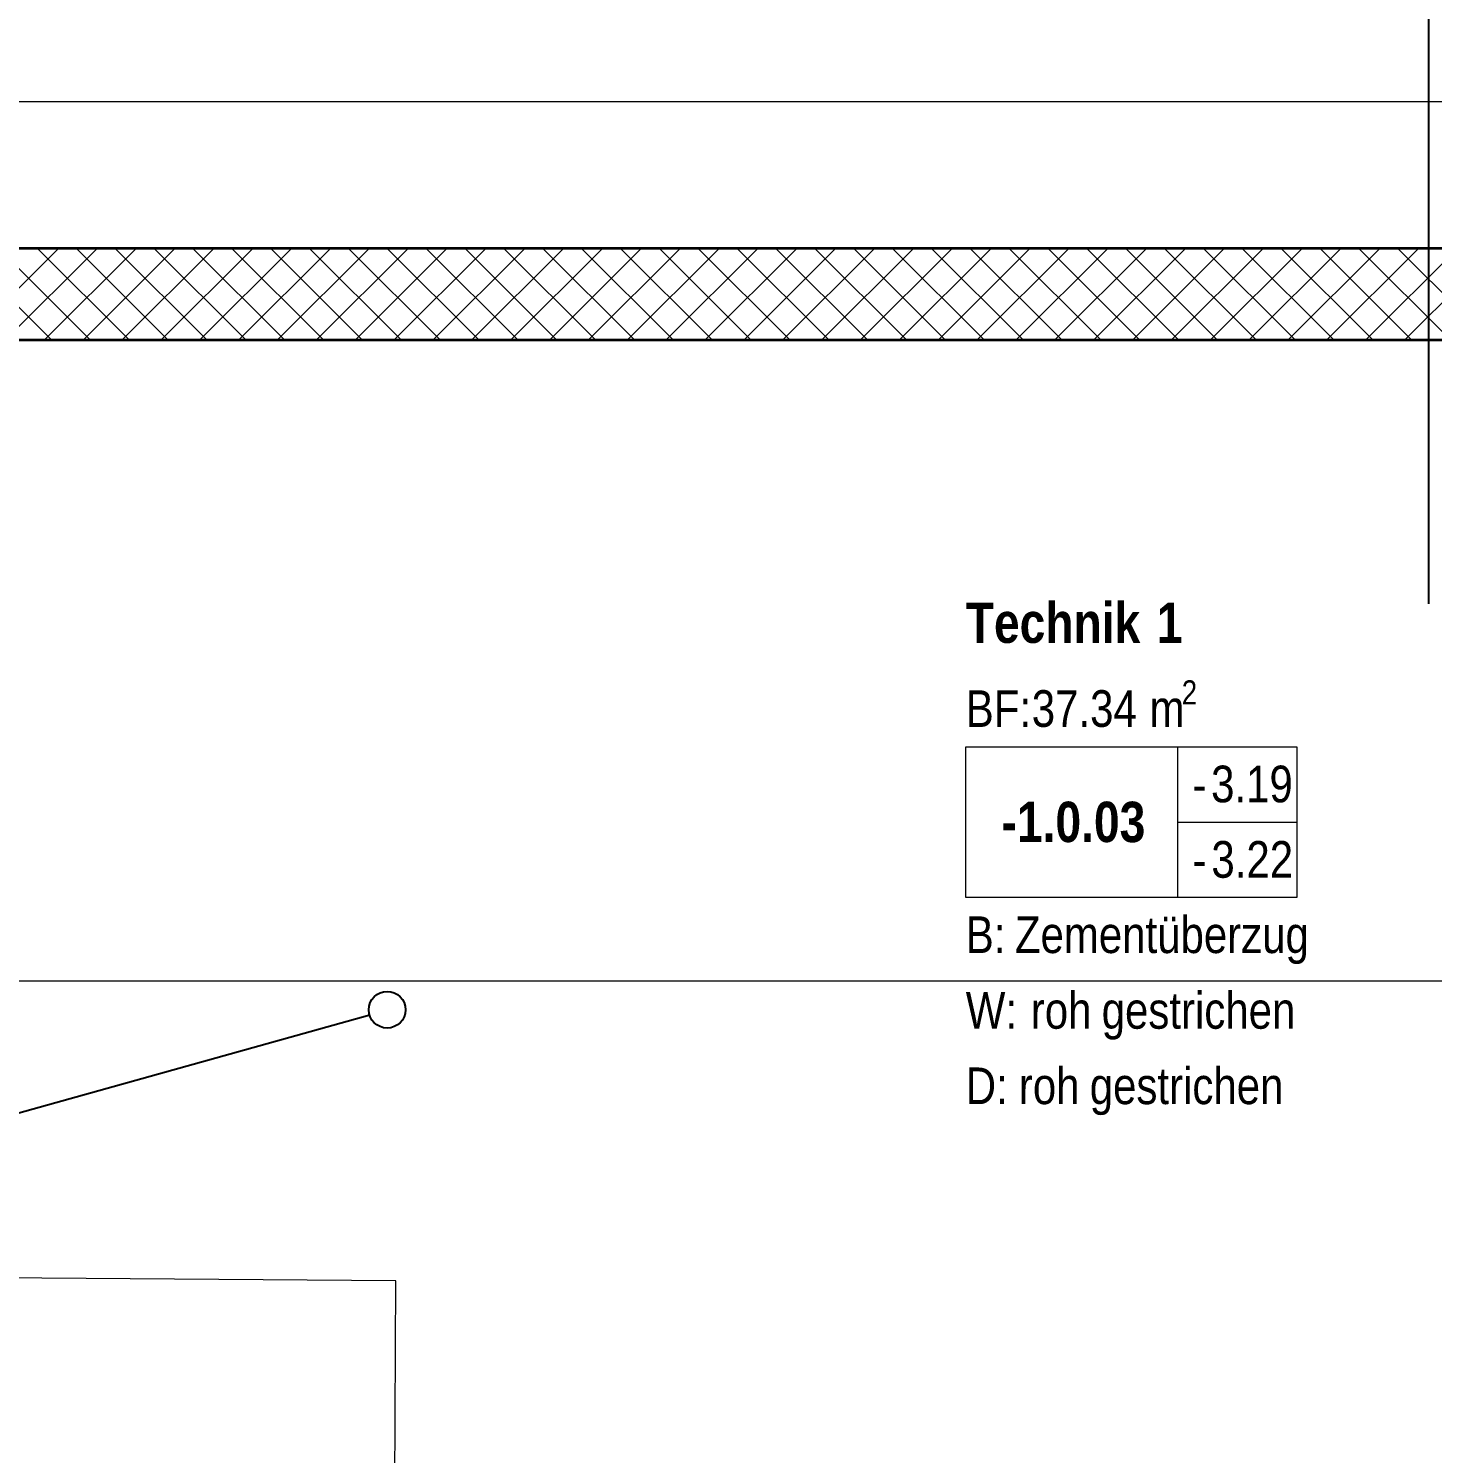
# Model space of a CAD drawing. Extents: x 885 to 2021, y 330 to 1122.
# Drawn here: x 1267.4 to 1344, y 771.8 to 849.6 of the extents above; entities that cross this region are included whole.
import ezdxf
from ezdxf.lldxf.tags import DXFTag

# ---------------------------------------------------------------- set-up
doc = ezdxf.new("R2010")
doc.units = 0
doc.layers.get('0').update_dxf_attribs({"lineweight": 18})
for name, color, linetype, lineweight in [('000 Kataster Abbruch', 7, 'Continuous', 25), ('010 Aussenwände Bauteilschraffuren Neu', 7, 'Continuous', 25), ('010 Aussenwände Neu', 7, 'Continuous', 25), ('027 Oberhalb Neu', 7, 'Continuous', 25), ('030 Bodenaufbauten Neu', 7, 'Continuous', 25), ('035 Decken Neu', 7, 'Continuous', 25), ('080 Raum Innen Kontur Neu', 7, 'Continuous', 25), ('080 Raum Innen Text Neu', 7, 'Continuous', 25), ('080 Raum Innen Textrahmen Neu', 7, 'Continuous', 25), ('200 Schnittlinien', 7, 'Continuous', 25)]:
    doc.layers.add(name, color=color, linetype=linetype, lineweight=lineweight)
doc.layers.add('S_Schmutzwasser_Einlage', color=7, linetype='fein_strichliert-A0T8DHYQAL', lineweight=25, true_color=0xcc6600)
doc.styles.get("Standard").update_dxf_attribs({"font": 'arial.ttf'})
tags = doc.linetypes.add('fein_strichliert-A0T8DHYQAL', pattern=[4, 1, -2, 1]).pattern_tags.tags
tags[8:9] = [DXFTag(74, 4), DXFTag(75, 0), DXFTag(340, '0'), DXFTag(46, 0.0), DXFTag(50, 0.0), DXFTag(44, 0.0), DXFTag(45, 0.0)]
tags[6:7] = [DXFTag(74, 4), DXFTag(75, 0), DXFTag(340, '0'), DXFTag(46, 0.0), DXFTag(50, 0.0), DXFTag(44, 0.0), DXFTag(45, 0.0)]
tags[4:5] = [DXFTag(74, 4), DXFTag(75, 0), DXFTag(340, '0'), DXFTag(46, 0.0), DXFTag(50, 0.0), DXFTag(44, 0.0), DXFTag(45, 0.0)]
tags = doc.linetypes.add('Strich 2_1mm', pattern=[0.003, 0.002, -0.001]).pattern_tags.tags
tags[6:7] = [DXFTag(74, 4), DXFTag(75, 0), DXFTag(340, '0'), DXFTag(46, 1.0), DXFTag(50, 0.0), DXFTag(44, 0.0), DXFTag(45, 0.0)]
tags[4:5] = [DXFTag(74, 4), DXFTag(75, 0), DXFTag(340, '0'), DXFTag(46, 1.0), DXFTag(50, 0.0), DXFTag(44, 0.0), DXFTag(45, 0.0)]
tags = doc.linetypes.add('Strichpunkt 3_1_1mm Achsen', pattern=[0.005, 0.003, -0.001, 0, -0.001]).pattern_tags.tags
tags[10:11] = [DXFTag(74, 4), DXFTag(75, 0), DXFTag(340, '0'), DXFTag(46, 1.0), DXFTag(50, 0.0), DXFTag(44, 0.0), DXFTag(45, 0.0)]
tags[8:9] = [DXFTag(74, 4), DXFTag(75, 0), DXFTag(340, '0'), DXFTag(46, 1.0), DXFTag(50, 0.0), DXFTag(44, 0.0), DXFTag(45, 0.0)]
tags[6:7] = [DXFTag(74, 4), DXFTag(75, 0), DXFTag(340, '0'), DXFTag(46, 1.0), DXFTag(50, 0.0), DXFTag(44, 0.0), DXFTag(45, 0.0)]
tags[4:5] = [DXFTag(74, 4), DXFTag(75, 0), DXFTag(340, '0'), DXFTag(46, 1.0), DXFTag(50, 0.0), DXFTag(44, 0.0), DXFTag(45, 0.0)]
tags = doc.linetypes.add('Strichpunkt 6_2_2mm Schnitt', pattern=[0.5, 0.3, -0.1, 0, -0.1]).pattern_tags.tags
tags[10:11] = [DXFTag(74, 4), DXFTag(75, 0), DXFTag(340, '0'), DXFTag(46, 1.0), DXFTag(50, 0.0), DXFTag(44, 0.0), DXFTag(45, 0.0)]
tags[8:9] = [DXFTag(74, 4), DXFTag(75, 0), DXFTag(340, '0'), DXFTag(46, 1.0), DXFTag(50, 0.0), DXFTag(44, 0.0), DXFTag(45, 0.0)]
tags[6:7] = [DXFTag(74, 4), DXFTag(75, 0), DXFTag(340, '0'), DXFTag(46, 1.0), DXFTag(50, 0.0), DXFTag(44, 0.0), DXFTag(45, 0.0)]
tags[4:5] = [DXFTag(74, 4), DXFTag(75, 0), DXFTag(340, '0'), DXFTag(46, 1.0), DXFTag(50, 0.0), DXFTag(44, 0.0), DXFTag(45, 0.0)]
tags = doc.linetypes.add('Unsichtbare Linie', pattern='A,0,[1,5773_032 -1.UG1.shx,S=10,R=0,X=0,Y=0],-10,0', length=10).pattern_tags.tags
tags[14:15] = [DXFTag(74, 4), DXFTag(75, 0), DXFTag(340, '0'), DXFTag(46, 1.0), DXFTag(50, 0.0), DXFTag(44, 0.0), DXFTag(45, 0.0)]
tags[12:13] = [DXFTag(74, 4), DXFTag(75, 0), DXFTag(340, '0'), DXFTag(46, 1.0), DXFTag(50, 0.0), DXFTag(44, 0.0), DXFTag(45, 0.0)]

# ---------------------------------------------------------------- blocks, each defined once
blk = doc.blocks.new('Referenz-A0T8DHYSAL', base_point=(1035.578, 399.996))
at = {"layer": 'S_Schmutzwasser_Einlage', "color": 0, "linetype": 'fein_strichliert-A0T8DHYQAL', "lineweight": -2, "ltscale": 0.25}
blk.add_line((1286.01, 795.74), (1201.778, 772.203), dxfattribs=at)
blk.add_circle((1286.964, 796.04), 1, dxfattribs=at)
blk = doc.blocks.new('Referenz-A0T8DHYUAL', base_point=(896.585, 372.187))
at = {"layer": '000 Kataster Abbruch', "color": 0, "linetype": 'Strich 2_1mm', "lineweight": 13, "ltscale": 0.002197}
for p, q in [((1287.433, 781.248), (1191.219, 781.948)), ((1286.368, 569.731), (1287.433, 781.248))]:
    blk.add_line(p, q, dxfattribs=at)
at = {"layer": '010 Aussenwände Bauteilschraffuren Neu', "color": 0, "linetype": 'Continuous', "lineweight": 0, "ltscale": 0.0169}
for p, q in [((1268.638, 832.603), (1263.638, 837.603)), ((1264.017, 832.603), (1269.017, 837.603)), ((1270.759, 832.603), (1265.759, 837.603)), ((1266.138, 832.603), (1271.138, 837.603)), ((1272.88, 832.603), (1267.88, 837.603)), ((1268.26, 832.603), (1273.26, 837.603)), ((1275.002, 832.603), (1270.002, 837.603)), ((1270.381, 832.603), (1275.381, 837.603)), ((1277.123, 832.603), (1272.123, 837.603)), ((1272.502, 832.603), (1277.502, 837.603)), ((1279.244, 832.603), (1274.244, 837.603)), ((1274.624, 832.603), (1279.624, 837.603)), ((1281.366, 832.603), (1276.366, 837.603)), ((1276.745, 832.603), (1281.745, 837.603)), ((1283.487, 832.603), (1278.487, 837.603)), ((1278.866, 832.603), (1283.866, 837.603)), ((1285.608, 832.603), (1280.608, 837.603)), ((1280.987, 832.603), (1285.987, 837.603)), ((1287.73, 832.603), (1282.73, 837.603)), ((1283.109, 832.603), (1288.109, 837.603)), ((1289.851, 832.603), (1284.851, 837.603)), ((1285.23, 832.603), (1290.23, 837.603)), ((1291.972, 832.603), (1286.972, 837.603)), ((1287.351, 832.603), (1292.351, 837.603)), ((1294.094, 832.603), (1289.094, 837.603)), ((1289.473, 832.603), (1294.473, 837.603)), ((1296.215, 832.603), (1291.215, 837.603)), ((1291.594, 832.603), (1296.594, 837.603)), ((1298.336, 832.603), (1293.336, 837.603)), ((1293.715, 832.603), (1298.715, 837.603)), ((1300.458, 832.603), (1295.458, 837.603)), ((1295.837, 832.603), (1300.837, 837.603)), ((1302.579, 832.603), (1297.579, 837.603)), ((1297.958, 832.603), (1302.958, 837.603)), ((1304.7, 832.603), (1299.7, 837.603)), ((1300.079, 832.603), (1305.079, 837.603)), ((1306.822, 832.603), (1301.822, 837.603)), ((1302.201, 832.603), (1307.201, 837.603)), ((1308.943, 832.603), (1303.943, 837.603)), ((1304.322, 832.603), (1309.322, 837.603)), ((1311.064, 832.603), (1306.064, 837.603)), ((1306.443, 832.603), (1311.443, 837.603)), ((1313.186, 832.603), (1308.186, 837.603)), ((1308.565, 832.603), (1313.565, 837.603)), ((1315.307, 832.603), (1310.307, 837.603)), ((1310.686, 832.603), (1315.686, 837.603)), ((1317.428, 832.603), (1312.428, 837.603)), ((1312.807, 832.603), (1317.807, 837.603)), ((1319.549, 832.603), (1314.549, 837.603)), ((1314.929, 832.603), (1319.929, 837.603)), ((1321.671, 832.603), (1316.671, 837.603)), ((1317.05, 832.603), (1322.05, 837.603)), ((1323.792, 832.603), (1318.792, 837.603)), ((1319.171, 832.603), (1324.171, 837.603)), ((1325.913, 832.603), (1320.913, 837.603)), ((1321.293, 832.603), (1326.293, 837.603)), ((1328.035, 832.603), (1323.035, 837.603)), ((1323.414, 832.603), (1328.414, 837.603)), ((1330.156, 832.603), (1325.156, 837.603)), ((1325.535, 832.603), (1330.535, 837.603)), ((1332.277, 832.603), (1327.277, 837.603)), ((1327.657, 832.603), (1332.657, 837.603)), ((1334.399, 832.603), (1329.399, 837.603)), ((1329.778, 832.603), (1334.778, 837.603)), ((1336.52, 832.603), (1331.52, 837.603)), ((1331.899, 832.603), (1336.899, 837.603)), ((1338.641, 832.603), (1333.641, 837.603)), ((1334.02, 832.603), (1339.02, 837.603)), ((1340.763, 832.603), (1335.763, 837.603)), ((1336.142, 832.603), (1341.142, 837.603)), ((1342.884, 832.603), (1337.884, 837.603)), ((1338.263, 832.603), (1343.263, 837.603)), ((1345.005, 832.603), (1340.005, 837.603)), ((1340.384, 832.603), (1345.384, 837.603)), ((1347.127, 832.603), (1342.127, 837.603)), ((1342.506, 832.603), (1347.506, 837.603))]:
    blk.add_line(p, q, dxfattribs=at)
at = {"layer": '010 Aussenwände Neu', "color": 0, "lineweight": 35}
for p, q in [((1527.878, 837.603), (1085.578, 837.603)), ((1208.778, 832.603), (1382.378, 832.603))]:
    blk.add_line(p, q, dxfattribs=at)
at = {"layer": '027 Oberhalb Neu', "color": 0, "linetype": 'Strichpunkt 6_2_2mm Schnitt', "lineweight": 13, "ltscale": 0.0169}
blk.add_line((1597.078, 797.603), (1160.578, 797.603), dxfattribs=at)
at = {"layer": '030 Bodenaufbauten Neu', "color": 0, "linetype": 'Continuous', "lineweight": 13, "ltscale": 0.0169}
blk.add_line((1208.778, 832.603), (1382.378, 832.603), dxfattribs=at)
at = {"layer": '035 Decken Neu', "color": 0, "linetype": 'Strich 2_1mm', "lineweight": 13, "ltscale": 0.002197}
blk.add_line((1382.378, 845.603), (1208.778, 845.603), dxfattribs=at)
blk.add_line((1382.378, 845.603), (1208.778, 845.603), dxfattribs=at)
at = {"layer": '035 Decken Neu', "color": 0, "linetype": 'Unsichtbare Linie', "lineweight": 13, "ltscale": 0.0169}
blk.add_line((1387.378, 845.603), (1208.778, 845.603), dxfattribs=at)
blk.add_line((1387.378, 845.603), (1208.778, 845.603), dxfattribs=at)
at = {"layer": '035 Decken Neu', "color": 0, "linetype": 'Strichpunkt 3_1_1mm Achsen', "lineweight": 13, "ltscale": 0.002197}
blk.add_line((1527.878, 837.603), (1079.578, 837.603), dxfattribs=at)
at = {"layer": '080 Raum Innen Kontur Neu', "color": 0, "linetype": 'Continuous', "lineweight": 13, "ltscale": 0.0169}
blk.add_line((1382.378, 832.603), (1208.778, 832.603), dxfattribs=at)
at = {"layer": '080 Raum Innen Textrahmen Neu', "color": 0, "lineweight": 13}
for p, q in [((1318.546, 810.397), (1336.613, 810.397)), ((1318.546, 802.162), (1318.546, 810.397)), ((1330.1, 810.397), (1330.1, 802.162)), ((1336.613, 810.397), (1336.613, 802.162)), ((1330.1, 806.279), (1336.613, 806.279)), ((1336.613, 802.162), (1318.546, 802.162))]:
    blk.add_line(p, q, dxfattribs=at)
at = {"layer": '200 Schnittlinien', "color": 0, "linetype": 'Strichpunkt 6_2_2mm Schnitt', "lineweight": -2, "ltscale": 0.0625}
blk.add_line((1343.795, 858.203), (1343.795, 818.203), dxfattribs=at)
at = {"layer": '080 Raum Innen Text Neu', "color": 0, "linetype": 'Continuous', "lineweight": 13, "ltscale": 0.002197, "attachment_point": 1}
for s, insert, char_height in [('{\\fArial Narrow|b1|i0;Technik}', (1318.546, 818.265), 2.2), ('{\\fArial Narrow|b1|i0;1}', (1328.977, 818.265), 2.2), ('{\\fArial Narrow;2}', (1330.336, 814.023), 1.32), ('{\\fArial Narrow;BF:}', (1318.546, 813.477), 2), ('{\\fArial Narrow;37.34}', (1322.149, 813.483), 2), ('{\\fArial Narrow;m}', (1328.576, 813.483), 2), ('{\\fArial Narrow;3.19}', (1331.937, 809.364), 2), ('{\\fArial Narrow;-}', (1330.923, 809.338), 2), ('{\\fArial Narrow|b1|i0;-1.0.03}', (1320.501, 807.395), 2.2), ('{\\fArial Narrow;3.22}', (1331.953, 805.248), 2), ('{\\fArial Narrow;-}', (1330.923, 805.221), 2), ('{\\fArial Narrow;Zementüberzug}', (1321.228, 801.136), 2), ('{\\fArial Narrow;B:}', (1318.546, 801.136), 2), ('{\\fArial Narrow;W:}', (1318.546, 797.006), 2), ('{\\fArial Narrow;roh}', (1322.098, 797.006), 2), ('{\\fArial Narrow;gestrichen}', (1325.965, 797.006), 2), ('{\\fArial Narrow;D:}', (1318.546, 792.889), 2), ('{\\fArial Narrow;roh}', (1321.446, 792.889), 2), ('{\\fArial Narrow;gestrichen}', (1325.313, 792.889), 2)]:
    blk.add_mtext(s, dxfattribs=dict(at, insert=insert, char_height=char_height))

msp = doc.modelspace()

# ---------------------------------------------------------------- block references
at = {"color": 8, "lineweight": 25, "ltscale": 0.25, "true_color": 0x808080}
for name, p in [('Referenz-A0T8DHYUAL', (896.585, 372.187)), ('Referenz-A0T8DHYSAL', (1035.578, 399.996))]:
    msp.add_blockref(name, p, dxfattribs=at)

doc.saveas('drawing.dxf')
